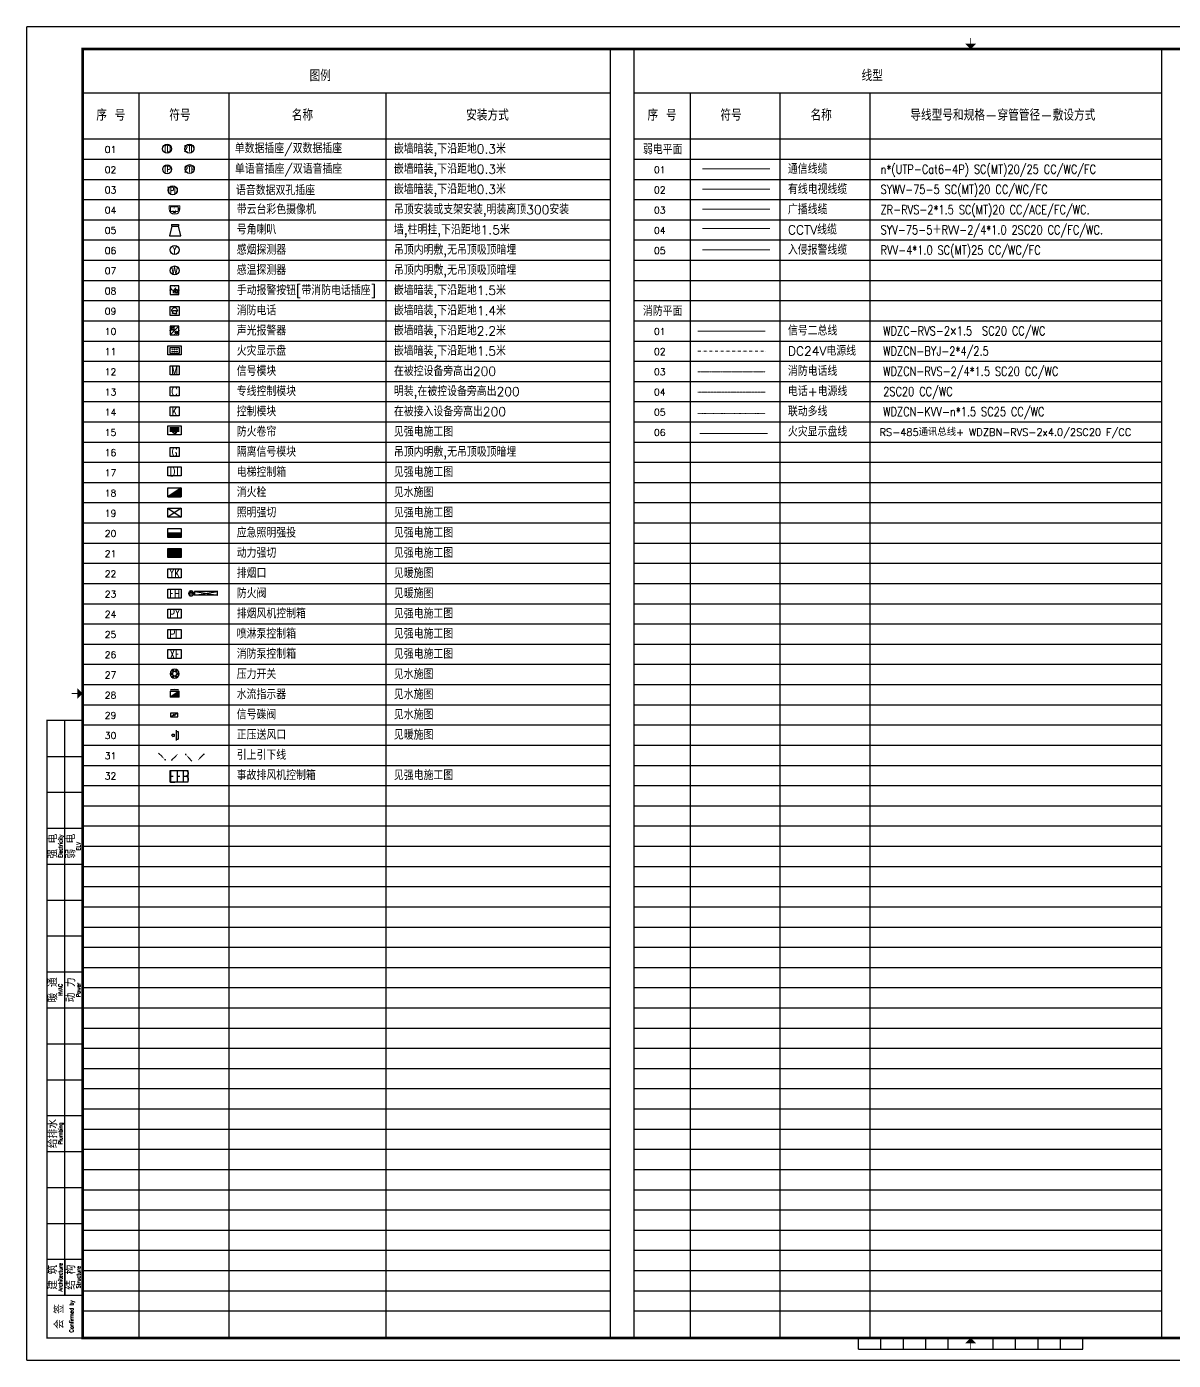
# Model space of a CAD drawing. Extents: x -1348811 to 123514, y -640545 to 749356.
# Drawn here: x -114505 to -63430, y -117649 to -58249 of the extents above; entities that cross this region are included whole.
import ezdxf
from ezdxf.enums import TextEntityAlignment as Align

# ---------------------------------------------------------------- set-up
doc = ezdxf.new("R2010")
doc.units = 0
doc.header["$LTSCALE"] = 10
doc.header["$MEASUREMENT"] = 0
for name, pattern in [('ACAD_ISO11W100', [33.5, 12, -3, 12, -3, 0.5, -3]), ('DASH', [0.35, 0.25, -0.1]), ('DASHDOT', [25.4, 12.7, -6.35, 0, -6.35]), ('DIVIDE2', [0.625, 0.25, -0.125, 0, -0.125, 0, -0.125]), ('常规', [20, 10, 0, 10])]:
    doc.linetypes.add(name, pattern=pattern)
doc.layers.get('0').update_dxf_attribs({"linetype": 'CONTINUOUS'})
for name, color, linetype in [('FA', 7, 'CONTINUOUS'), ('K-防火阀', 7, 'CONTINUOUS'), ('RD-equip', 3, 'CONTINUOUS'), ('RD-Text', 4, 'CONTINUOUS'), ('图框', 7, 'CONTINUOUS'), ('大空间线缆层', 1, 'CONTINUOUS')]:
    doc.layers.add(name, color=color, linetype=linetype)
doc.layers.add('RD-Line', color=2, linetype='常规', lineweight=0)
doc.styles.add('_TEL_DIM', font='SIMPLEX', dxfattribs={"width": 0.8, "height": 3.5, "bigfont": 'HZTXT'})
doc.styles.add('FS1', font='txt4.shx', dxfattribs={"width": 0.8, "bigfont": 'fstxt.shx'})
doc.styles.add('K-KHZ', font='tjromans.shx', dxfattribs={"width": 0.8, "bigfont": 'tjhztxt.shx'})
doc.styles.get("Standard").update_dxf_attribs({"font": 'GBENOR', "bigfont": 'GBCBIG'})
doc.styles.add('TKZ1', font='tjromant.shx', dxfattribs={"width": 0.7, "bigfont": 'tjhts.shx'})
doc.styles.add('TKZ2', font='tjromans.shx', dxfattribs={"bigfont": 'tjhts.shx'})
doc.styles.add('TKZ2_tjkts.shx', font='tjromant.shx', dxfattribs={"bigfont": 'tjkts.shx'})
doc.linetypes.add('BRA', pattern='A,2.8,-0.1,["B",_TEL_DIM,S=0.07,R=0,X=0,Y=-0.12],-0.25', length=3.15)
doc.linetypes.add('CCTV', pattern='A,2.8,-0.1,["V",_TEL_DIM,S=0.07,R=0,X=0,Y=-0.12],-0.25', length=3.15)
doc.linetypes.add('HD', pattern='A,3.5,-0.1,["HD",_TEL_DIM,S=0.07,R=0,X=0,Y=-0.1],-0.52', length=4.12)
doc.linetypes.add('SA', pattern='A,2.8,-0.1,["S",_TEL_DIM,S=0.07,R=0,X=0,Y=-0.12],-0.25', length=3.15)
doc.linetypes.add('TD', pattern='A,2.8,-0.1,["C",_TEL_DIM,S=0.07,R=0,X=0,Y=-0.12],-0.25', length=3.15)
doc.linetypes.add('TV', pattern='A,2.8,-0.1,["TV",_TEL_DIM,S=0.07,R=0,X=0,Y=-0.1],-0.52', length=3.42)

# ---------------------------------------------------------------- blocks, each defined once
blk = doc.blocks.new('F05')
at = {"layer": 'FA'}
for p, q in [((110, 55), (-110, 55)), ((-110, 55), (-110, -55)), ((110, 55), (-110, -55)), ((110, -55), (110, 55)), ((-110, -55), (110, -55))]:
    blk.add_line(p, q, dxfattribs=at)
blk.add_circle((0, 0), 25, dxfattribs=at)
blk = doc.blocks.new('FI2000K')
at = {"layer": 'K-防火阀'}
for p, q in [((0, -50), (0, 2050)), ((320, 2000), (0, 0)), ((0, 2000), (320, 0)), ((0, 2000), (320, 2000)), ((160, 2000), (160, 2150)), ((320, -50), (320, 2050)), ((0, 0), (320, 0))]:
    blk.add_line(p, q, dxfattribs=at)
at = {"layer": 'K-防火阀', "const_width": 25}
blk.add_lwpolyline([(148, 1001, 1), (172, 1001, 1)], format="xyb", close=True, dxfattribs=at)
at = {"layer": 'K-防火阀'}
blk.add_ellipse((160, 2340), major_axis=(255, 0), ratio=0.7420297, dxfattribs=at)
at = {"layer": 'K-防火阀', "style": 'K-KHZ', "width": 0.65, "flags": 4}
blk.add_attdef('F', text='', height=250, dxfattribs=at).set_placement((160, 2220), align=Align.CENTER)
blk = doc.blocks.new('$TelecSys$00000080')
for p, q in [((-0.7, -0.7), (0, 0)), ((0.1, 0.1), (0.1, 0.1)), ((-0.1, -0.1), (-0.1, -0.1))]:
    blk.add_line(p, q)
at = {"const_width": 0.142}
blk.add_lwpolyline([(0.07, 0, 1), (-0.07, 0, 1)], format="xyb", close=True, dxfattribs=at)
blk.add_solid([(-0.63, -0.77), (-0.77, -0.63), (-1.15, -1.15)])
at = {"width": 0.8, "flags": 9}
blk.add_attdef('A', (0, 0), '', height=0.00002, rotation=180, dxfattribs=at)
blk = doc.blocks.new('$TelecSys$00000081')
for p, q in [((0.1, 0.1), (0.1, 0.1)), ((-1.15, -1.15), (-0.55, -0.55)), ((-0.1, -0.1), (-0.1, -0.1))]:
    blk.add_line(p, q)
at = {"const_width": 0.142}
blk.add_lwpolyline([(0.07, 0, 1), (-0.07, 0, 1)], format="xyb", close=True, dxfattribs=at)
blk.add_solid([(-0.62, -0.48), (-0.48, -0.62), (-0.1, -0.1)])
at = {"width": 0.8, "flags": 9}
blk.add_attdef('A', (0, 0), '', height=0.00002, rotation=180, dxfattribs=at)
blk = doc.blocks.new('$TelecSys$00000079')
for p, q in [((0.7, 0.7), (0, 0)), ((0.1, 0.1), (0.1, 0.1)), ((-0.1, -0.1), (-0.1, -0.1))]:
    blk.add_line(p, q)
at = {"const_width": 0.142}
blk.add_lwpolyline([(-0.07, 0, 1), (0.07, 0, 1)], format="xyb", close=True, dxfattribs=at)
blk.add_solid([(0.63, 0.77), (0.77, 0.63), (1.15, 1.15)])
at = {"width": 0.8, "flags": 9}
blk.add_attdef('A', (0, 0), '', height=0.00002, dxfattribs=at)
blk = doc.blocks.new('$TelecSys$00000078')
for p, q in [((0.1, 0.1), (0.1, 0.1)), ((1.15, 1.15), (0.55, 0.55)), ((-0.1, -0.1), (-0.1, -0.1))]:
    blk.add_line(p, q)
at = {"const_width": 0.142}
blk.add_lwpolyline([(-0.07, 0, 1), (0.07, 0, 1)], format="xyb", close=True, dxfattribs=at)
blk.add_solid([(0.62, 0.48), (0.48, 0.62), (0.1, 0.1)])
at = {"width": 0.8, "flags": 9}
blk.add_attdef('A', (0, 0), '', height=0.00002, dxfattribs=at)
blk = doc.blocks.new('SC0700')
for p, q in [((50, 100), (-400, 100)), ((-350, 100), (-350, 0)), ((0, 0), (-350, 0)), ((-246, 233), (-175, 304)), ((-221, 233), (-246, 233)), ((-221, 185), (-221, 233)), ((-129, 185), (-221, 185)), ((-175, 304), (-104, 233)), ((-129, 233), (-129, 185)), ((-104, 233), (-129, 233)), ((0, 100), (0, 0))]:
    blk.add_line(p, q)
blk = doc.blocks.new('TJAD_TK_A1')
for p, q in [((517.38, 385.45), (517.38, 641.45)), ((509.38, 625.45), (525.38, 625.45)), ((509.38, 609.45), (525.38, 609.45)), ((509.38, 593.45), (525.38, 593.45)), ((509.38, 577.45), (525.38, 577.45)), ((509.38, 561.45), (525.38, 561.45)), ((509.38, 545.45), (525.38, 545.45)), ((509.38, 529.45), (525.38, 529.45)), ((509.38, 513.45), (525.38, 513.45)), ((509.38, 497.45), (525.38, 497.45)), ((509.38, 481.45), (525.38, 481.45)), ((509.38, 465.45), (525.38, 465.45)), ((509.38, 449.45), (525.38, 449.45)), ((509.38, 433.45), (525.38, 433.45)), ((509.38, 417.45), (525.38, 417.45)), ((509.38, 401.45), (525.38, 401.45)), ((517.38, 401.45), (517.38, 385.45)), ((509.38, 385.45), (525.38, 385.45))]:
    blk.add_line(p, q)
at = {"layer": '图框'}
for p, q in [((1341.38, 950.45), (500.38, 950.45)), ((500.38, 356.45), (500.38, 950.45)), ((870.88, 361.45), (870.88, 366.45)), ((880.88, 361.45), (880.88, 366.45)), ((890.88, 361.45), (890.88, 366.45)), ((900.88, 361.45), (900.88, 366.45)), ((910.88, 361.45), (910.88, 366.45)), ((930.88, 361.45), (930.88, 366.45)), ((940.88, 361.45), (940.88, 366.45)), ((950.88, 361.45), (950.88, 366.45)), ((960.88, 361.45), (960.88, 366.45)), ((970.88, 361.45), (970.88, 366.45)), ((500.38, 356.45), (1341.38, 356.45)), ((870.88, 361.45), (970.88, 361.45))]:
    blk.add_line(p, q, dxfattribs=at)
for points, const_width in [([(920.88, 942.95), (920.88, 945.45)], 0.3), ([(522.88, 653.45), (520.38, 653.45)], 0.3), ([(525.38, 366.45), (509.38, 366.45), (509.38, 641.45), (525.38, 641.45)], 0.6), ([(920.88, 363.95), (920.88, 361.45)], 0.3)]:
    blk.add_lwpolyline(points, dxfattribs=dict(at, const_width=const_width))
at = {"layer": '图框', "const_width": 1.2}
blk.add_lwpolyline([(1331.38, 940.45), (525.38, 940.45), (525.38, 366.45), (1331.38, 366.45)], close=True, dxfattribs=at)
at = {"layer": '图框'}
for points in [[(918.38, 942.95), (923.38, 942.95), (920.88, 940.45)], [(522.88, 650.95), (522.88, 655.95), (525.38, 653.45)], [(918.38, 363.95), (923.38, 363.95), (920.88, 366.45)]]:
    blk.add_solid(points, dxfattribs=at)
at = {"style": 'TKZ2_tjkts.shx'}
for s, p in [('强 电', (512.17, 585.45)), ('弱 电', (520.17, 585.45)), ('暖 通', (512.17, 521.45)), ('动 力', (520.17, 521.45)), ('给排水', (512.17, 457.45)), ('建 筑', (512.17, 393.45)), ('结 构', (520.17, 393.45)), ('会 签', (515, 375.95))]:
    blk.add_text(s, height=3.6, rotation=90, dxfattribs=at).set_placement(p, align=Align.MIDDLE_CENTER)
at = {"style": 'TKZ2_tjkts.shx', "width": 0.8}
for s, p in [('Electricity', (515.4, 585.45)), ('ELV', (523.4, 585.45)), ('HVAC', (515.4, 521.45)), ('Power', (523.4, 521.45)), ('Plumbing', (515.4, 457.45)), ('Architecture', (515.4, 393.45)), ('Structure', (523.4, 393.45)), ('Confirmed by', (520.33, 376.06))]:
    blk.add_text(s, height=1.8, rotation=90, dxfattribs=at).set_placement(p, align=Align.MIDDLE_CENTER)
blk = doc.blocks.new('C')
at = {"layer": 'RD-equip'}
blk.add_circle((0, 0), 200, dxfattribs=at)
at = {"layer": 'RD-equip', "color": 4, "style": 'FS1', "width": 0.8}
blk.add_attdef('C', text='', height=360, dxfattribs=at).set_placement((2, -155), align=Align.CENTER)
blk = doc.blocks.new('TELEPHONE')
at = {"layer": 'RD-equip'}
blk.add_circle((-32658, -70477), 200, dxfattribs=at)
at = {"layer": 'RD-Text', "style": 'FS1', "width": 0.8}
blk.add_attdef('T', text='', height=350, dxfattribs=at).set_placement((-32658, -70477), align=Align.MIDDLE)
blk = doc.blocks.new('2T')
at = {"layer": 'RD-equip'}
blk.add_circle((0, 0), 200, dxfattribs=at)
at = {"layer": 'RD-Text', "style": 'FS1', "width": 0.8}
blk.add_attdef('T', text='', height=350, dxfattribs=at).set_placement((0, 0), align=Align.MIDDLE)
blk = doc.blocks.new('2C')
at = {"layer": 'RD-equip'}
blk.add_circle((0, 0), 200, dxfattribs=at)
at = {"layer": 'RD-equip', "color": 4, "style": 'FS1', "width": 0.8}
blk.add_attdef('C', text='', height=360, dxfattribs=at).set_placement((2, -155), align=Align.CENTER)
blk = doc.blocks.new('TPD')
at = {"layer": 'RD-equip'}
blk.add_circle((0, 0), 200, dxfattribs=at)
at = {"layer": 'RD-Text', "style": 'FS1', "width": 0.8}
blk.add_attdef('CP', text='', height=350, dxfattribs=at).set_placement((0, 0), align=Align.MIDDLE)
blk = doc.blocks.new('SB')
at = {"linetype": 'Continuous'}
blk.add_hatch(color=256, dxfattribs=at).paths.add_polyline_path([(0, 110), (0, -110), (330, -110)])
for p, q in [((0, 110), (330, -110)), ((330, 110), (0, 110)), ((0, -110), (0, 110)), ((17, 166), (313, 166)), ((313, 166), (172, 193)), ((330, 110), (330, -110)), ((0, -110), (330, -110))]:
    blk.add_line(p, q, dxfattribs=at)
blk = doc.blocks.new('SC')
at = {"linetype": 'Continuous'}
for centre, radius in [((0, 0), 150), ((-112, 0), 25), ((-112, 0), 15), ((-112, 0), 5), ((-56, 97), 25), ((0, 0), 75), ((-56, 97), 15), ((-56, 97), 5), ((56, 97), 25), ((56, 97), 15), ((56, 97), 5), ((112, 0), 25), ((112, 0), 15), ((112, 0), 5), ((-56, -97), 25), ((-56, -97), 15), ((-56, -97), 5), ((56, -97), 25), ((56, -97), 15), ((56, -97), 5)]:
    blk.add_circle(centre, radius, dxfattribs=at)
blk = doc.blocks.new('FHJL')
at = {"layer": 'RD-equip', "color": 4}
for p, q in [((-212, 331), (210, 331)), ((-212, 274), (210, 274)), ((-212, 221), (210, 221)), ((-212, 168), (210, 168)), ((-97, 120), (-31, 120)), ((0, 43), (-97, 120)), ((-31, 120), (-31, 293)), ((0, 43), (97, 120)), ((31, 120), (31, 293)), ((97, 120), (31, 120))]:
    blk.add_line(p, q, dxfattribs=at)
at = {"layer": 'RD-equip'}
blk.add_lwpolyline([(300, 400), (300, 0), (-300, 0), (-300, 400)], close=True, dxfattribs=at)
blk = doc.blocks.new('dafsdgdgdfgh')
at = {"layer": 'RD-equip'}
blk.add_lwpolyline([(300, 400), (300, 0), (-300, 0), (-300, 400)], close=True, dxfattribs=at)
at = {"layer": 'RD-Text'}
for points in [[(200, 333), (200, 67), (-200, 67), (-200, 333)], [(-113, 257), (-87, 257), (-87, 237), (-113, 237)], [(-113, 163), (-87, 163), (-87, 143), (-113, 143)], [(-13, 257), (13, 257), (13, 237), (-13, 237)], [(-13, 163), (13, 163), (13, 143), (-13, 143)], [(87, 257), (113, 257), (113, 237), (87, 237)], [(87, 163), (113, 163), (113, 143), (87, 143)]]:
    blk.add_lwpolyline(points, close=True, dxfattribs=at)
blk = doc.blocks.new('KZMK')
at = {"layer": 'RD-equip'}
blk.add_lwpolyline([(-200, 400), (200, 400), (200, 0), (-200, 0)], close=True, dxfattribs=at)
at = {"layer": 'RD-equip', "color": 4, "style": 'FS1', "width": 0.8}
blk.add_attdef('C', text='', height=400, dxfattribs=at).set_placement((0, 200), align=Align.MIDDLE)
blk = doc.blocks.new('$equip$00001636')
for p, q in [((0.5, 0), (-0.5, 0)), ((0.5, 0), (-0.5, -1)), ((-0.5, 0), (-0.5, -1)), ((0.5, -1), (0.5, 0)), ((-0.5, -1), (0.5, -1)), ((-0.42, -0.13, 0), (-0.42, -0.43, 0)), ((-0.27, -0.13, 0), (-0.42, -0.13, 0)), ((-0.42, -0.43, 0), (-0.27, -0.43, 0)), ((-0.27, -0.18, 0), (-0.07, -0.08, 0)), ((-0.27, -0.43, 0), (-0.27, -0.13, 0)), ((-0.07, -0.48, 0), (-0.27, -0.38, 0)), ((-0.07, -0.08, 0), (-0.07, -0.48, 0)), ((0.11, -0.6), (0.34, -0.84)), ((0.11, -0.84), (0.34, -0.6))]:
    blk.add_line(p, q)
blk.add_circle((0.22, -0.72), 0.169)
for p in [(0, 0), (-0.5, -0.5), (0, -1), (0.5, -0.5)]:
    blk.add_point(p)
at = {"flags": 9}
blk.add_attdef('A', (0, 0), '', height=0.00002, dxfattribs=at)
blk.add_attdef('B', text='', height=0.4, dxfattribs=at).set_placement((0.88, -0.7), align=Align.MIDDLE_CENTER)
blk = doc.blocks.new('adfarq2daasdfwqdf')
at = {"color": 4}
for p, q in [((-73, 0), (-139, 0)), ((-94, -112), (-67, 29)), ((-67, 29), (62, 29)), ((94, -112), (62, 29)), ((139, 0), (71, 0)), ((0, -112), (-94, -112)), ((0, -112), (94, -112))]:
    blk.add_line(p, q, dxfattribs=at)
blk.add_ellipse((0, 0), major_axis=(98.3, 98.3), ratio=1, start_param=5.497787, end_param=8.63938, dxfattribs=at)
at = {"layer": 'RD-equip'}
blk.add_lwpolyline([(-201, 200), (199, 200), (199, -200), (-201, -200)], close=True, dxfattribs=at)
blk = doc.blocks.new('$equip$00001630')
for p, q in [((-0.5, 0), (-0.5, -1)), ((0.5, 0), (-0.5, 0)), ((0.5, -1), (0.5, 0)), ((-0.5, -1), (0.5, -1)), ((-0.17, -0.5), (-0.17, -0.85))]:
    blk.add_line(p, q)
for radius in [0.226, 0.113]:
    blk.add_circle((0.23, -0.64), radius)
blk.add_arc((-0.17, -0.2), 0.3, 180, 0)
for p in [(0, 0), (-0.5, -0.5), (0, -1), (0.5, -0.5)]:
    blk.add_point(p)
at = {"flags": 9}
blk.add_attdef('A', (0, 0), '', height=0.00002, dxfattribs=at)
blk.add_attdef('B', text='', height=0.4, dxfattribs=at).set_placement((0.88, -0.7), align=Align.MIDDLE_CENTER)
blk = doc.blocks.new('yy')
at = {"layer": 'RD-equip'}
blk.add_circle((0, 0), 200, dxfattribs=at)
at = {"layer": 'RD-equip', "color": 4, "style": 'FS1', "width": 0.8}
blk.add_attdef('Y', text='', height=360, dxfattribs=at).set_placement((0, 0), align=Align.MIDDLE)
blk = doc.blocks.new('PCY07')
at = {"color": 0, "lineweight": -2}
for p, q in [((-321, 0), (-321, 182)), ((-321, 182), (321, 182)), ((-249, -161), (-249, 129)), ((-249, 129), (205, 129)), ((205, 129), (205, -161)), ((321, 0), (321, 182)), ((205, -161), (-249, -161))]:
    blk.add_line(p, q, dxfattribs=at)
at = {"color": 0, "lineweight": -2, "const_width": 25}
for points in [[(-34, 48, 1), (-9, 48, 1)], [(-111, -81, 1), (-86, -81, 1)], [(67, -81, -1), (42, -81, -1)]]:
    blk.add_lwpolyline(points, format="xyb", close=True, dxfattribs=at)
at = {"color": 0, "lineweight": -2, "const_width": 80}
blk.add_lwpolyline([(245, 69), (245, -100)], dxfattribs=at)
at = {"color": 0, "lineweight": -2}
blk.add_lwpolyline([(-12, -162, 100, 250, 0), (-12, -272, 250, 250, 0)], format="xyseb", dxfattribs=at)
blk.add_arc((0, 0), 321, 180, 0, dxfattribs=at)

msp = doc.modelspace()

# ---------------------------------------------------------------- hatches: boundary and pattern name
at = {"layer": 'RD-equip'}
h = msp.add_hatch(dxfattribs=at)
h.set_pattern_fill('ANSI31', color=4, scale=10, style=0)
h.set_pattern_definition([(45, (-135094.75, -156707.478), (-11.22532, 11.22532), [])])
h.paths.add_polyline_path([(-108216, -79196.1), (-107616.5, -79196.1), (-107616.5, -78796.1)])

# ---------------------------------------------------------------- linework, layer by layer
for p, q in [((-112005.2, -61199.4), (-88505.2, -61199.4)), ((-109505.2, -61199.4), (-109505.2, -116649.4)), ((-105505.2, -61199.4), (-105505.2, -116649.4)), ((-98505.2, -61199.4), (-98505.2, -116649.4)), ((-87455.2, -61199.4), (-63955.2, -61199.4)), ((-84955.2, -61199.4), (-84955.2, -116649.4)), ((-80955.2, -61199.4), (-80955.2, -116649.4)), ((-76955.2, -61199.4), (-76955.2, -116649.4)), ((-112005.2, -63249.4), (-88505.2, -63249.4)), ((-109505.2, -63249.4), (-109505.2, -64149.4)), ((-87455.2, -63249.4), (-63955.2, -63249.4)), ((-112005.2, -64149.4), (-88505.2, -64149.4)), ((-87455.2, -64149.4), (-63955.2, -64149.4)), ((-112005.2, -65049.4), (-88505.2, -65049.4)), ((-87455.2, -65049.4), (-63955.2, -65049.4)), ((-112005.2, -65949.4), (-88505.2, -65949.4)), ((-87455.2, -65949.4), (-63955.2, -65949.4)), ((-112005.2, -66849.4), (-88505.2, -66849.4)), ((-87455.2, -66849.4), (-63955.2, -66849.4)), ((-112005.2, -67749.4), (-88505.2, -67749.4)), ((-87455.2, -67749.4), (-63955.2, -67749.4)), ((-112005.2, -68649.4), (-88505.2, -68649.4)), ((-87455.2, -68649.4), (-63955.2, -68649.4)), ((-112005.2, -69549.4), (-88505.2, -69549.4)), ((-87455.2, -69549.4), (-63955.2, -69549.4)), ((-112005.2, -70449.4), (-88505.2, -70449.4)), ((-87455.2, -70449.4), (-63955.2, -70449.4)), ((-112005.2, -71349.4), (-88505.2, -71349.4)), ((-87455.2, -71349.4), (-63955.2, -71349.4)), ((-112005.2, -72249.4), (-88505.2, -72249.4)), ((-87455.2, -72249.4), (-63955.2, -72249.4)), ((-112005.2, -73149.4), (-88505.2, -73149.4)), ((-87455.2, -73149.4), (-63955.2, -73149.4)), ((-112005.2, -74049.4), (-88505.2, -74049.4)), ((-87455.2, -74049.4), (-63955.2, -74049.4)), ((-112005.2, -74949.4), (-88505.2, -74949.4)), ((-87455.2, -74949.4), (-63955.2, -74949.4)), ((-112005.2, -75849.4), (-88505.2, -75849.4)), ((-87455.2, -75849.4), (-63955.2, -75849.4)), ((-112005.2, -76749.4), (-88505.2, -76749.4)), ((-87455.2, -76749.4), (-63955.2, -76749.4)), ((-112005.2, -77649.4), (-88505.2, -77649.4)), ((-87455.2, -77649.4), (-63955.2, -77649.4)), ((-112005.2, -78549.4), (-88505.2, -78549.4)), ((-87455.2, -78549.4), (-63955.2, -78549.4)), ((-112005.2, -79449.4), (-88505.2, -79449.4)), ((-87455.2, -79449.4), (-63955.2, -79449.4)), ((-112005.2, -80349.4), (-88505.2, -80349.4)), ((-87455.2, -80349.4), (-63955.2, -80349.4)), ((-112005.2, -81249.4), (-88505.2, -81249.4)), ((-108216, -80796.1), (-107616.5, -80796.1)), ((-87455.2, -81249.4), (-63955.2, -81249.4)), ((-112005.2, -82149.4), (-88505.2, -82149.4)), ((-87455.2, -82149.4), (-63955.2, -82149.4)), ((-112005.2, -83049.4), (-88505.2, -83049.4)), ((-87455.2, -83049.4), (-63955.2, -83049.4)), ((-112005.2, -83949.4), (-88505.2, -83949.4)), ((-87455.2, -83949.4), (-63955.2, -83949.4)), ((-112005.2, -84849.4), (-88505.2, -84849.4)), ((-87455.2, -84849.4), (-63955.2, -84849.4)), ((-112005.2, -85749.4), (-88505.2, -85749.4)), ((-87455.2, -85749.4), (-63955.2, -85749.4)), ((-112005.2, -86649.4), (-88505.2, -86649.4)), ((-87455.2, -86649.4), (-63955.2, -86649.4)), ((-112005.2, -87549.4), (-88505.2, -87549.4)), ((-87455.2, -87549.4), (-63955.2, -87549.4)), ((-112005.2, -88449.4), (-88505.2, -88449.4)), ((-87455.2, -88449.4), (-63955.2, -88449.4)), ((-112005.2, -89349.4), (-88505.2, -89349.4)), ((-87455.2, -89349.4), (-63955.2, -89349.4)), ((-112005.2, -90249.4), (-88505.2, -90249.4)), ((-87455.2, -90249.4), (-63955.2, -90249.4)), ((-112005.2, -91149.4), (-88505.2, -91149.4)), ((-87455.2, -91149.4), (-63955.2, -91149.4)), ((-112005.2, -92049.4), (-88505.2, -92049.4)), ((-87455.2, -92049.4), (-63955.2, -92049.4)), ((-112005.2, -92949.4), (-88505.2, -92949.4)), ((-87455.2, -92949.4), (-63955.2, -92949.4)), ((-112005.2, -93849.4), (-88505.2, -93849.4)), ((-87455.2, -93849.4), (-63955.2, -93849.4)), ((-112005.2, -94749.4), (-88505.2, -94749.4)), ((-87455.2, -94749.4), (-63955.2, -94749.4)), ((-112005.2, -95649.4), (-88505.2, -95649.4)), ((-87455.2, -95649.4), (-63955.2, -95649.4)), ((-112005.2, -96549.4), (-88505.2, -96549.4)), ((-87455.2, -96549.4), (-63955.2, -96549.4)), ((-112005.2, -97449.4), (-88505.2, -97449.4)), ((-87455.2, -97449.4), (-63955.2, -97449.4)), ((-112005.2, -98349.4), (-88505.2, -98349.4)), ((-87455.2, -98349.4), (-63955.2, -98349.4)), ((-112005.2, -99249.4), (-88505.2, -99249.4)), ((-87455.2, -99249.4), (-63955.2, -99249.4)), ((-112005.2, -100149.4), (-88505.2, -100149.4)), ((-87455.2, -100149.4), (-63955.2, -100149.4)), ((-112005.2, -101049.4), (-88505.2, -101049.4)), ((-87455.2, -101049.4), (-63955.2, -101049.4)), ((-112005.2, -101949.4), (-88505.2, -101949.4)), ((-87455.2, -101949.4), (-63955.2, -101949.4)), ((-112005.2, -102849.4), (-88505.2, -102849.4)), ((-87455.2, -102849.4), (-63955.2, -102849.4)), ((-112005.2, -103749.4), (-88505.2, -103749.4)), ((-87455.2, -103749.4), (-63955.2, -103749.4)), ((-112005.2, -104649.4), (-88505.2, -104649.4)), ((-87455.2, -104649.4), (-63955.2, -104649.4)), ((-112005.2, -105549.4), (-88505.2, -105549.4)), ((-87455.2, -105549.4), (-63955.2, -105549.4)), ((-112005.2, -106449.4), (-88505.2, -106449.4)), ((-87455.2, -106449.4), (-63955.2, -106449.4)), ((-112005.2, -107349.4), (-88505.2, -107349.4)), ((-87455.2, -107349.4), (-63955.2, -107349.4)), ((-112005.2, -108249.4), (-88505.2, -108249.4)), ((-87455.2, -108249.4), (-63955.2, -108249.4)), ((-112005.2, -109149.4), (-88505.2, -109149.4)), ((-87455.2, -109149.4), (-63955.2, -109149.4)), ((-112005.2, -110049.4), (-88505.2, -110049.4)), ((-87455.2, -110049.4), (-63955.2, -110049.4)), ((-112005.2, -110949.4), (-88505.2, -110949.4)), ((-87455.2, -110949.4), (-63955.2, -110949.4)), ((-112005.2, -111849.4), (-88505.2, -111849.4)), ((-87455.2, -111849.4), (-63955.2, -111849.4)), ((-112005.2, -112749.4), (-88505.2, -112749.4)), ((-87455.2, -112749.4), (-63955.2, -112749.4)), ((-112005.2, -113649.4), (-88505.2, -113649.4)), ((-87455.2, -113649.4), (-63955.2, -113649.4)), ((-112005.2, -114549.4), (-88505.2, -114549.4)), ((-87455.2, -114549.4), (-63955.2, -114549.4)), ((-112005.2, -115449.4), (-88505.2, -115449.4)), ((-87455.2, -115449.4), (-63955.2, -115449.4))]:
    msp.add_line(p, q)
msp.add_lwpolyline([(-112005.2, -59249.4), (-39405.2, -59249.4), (-39405.2, -116649.4), (-112005.2, -116649.4)], close=True)
at = {"const_width": 60}
for points in [[(-88505.2, -59249.4), (-88505.2, -116649.4)], [(-87455.2, -116649.4), (-87455.2, -59249.4)], [(-63955.2, -59249.4), (-63955.2, -116649.4)], [(-88505.2, -63249.4), (-112005.2, -63249.4)], [(-63955.2, -63249.4), (-87455.2, -63249.4)]]:
    msp.add_lwpolyline(points, dxfattribs=at)
for points in [[(-108216, -79196.1), (-107616.5, -79196.1), (-107616.5, -78796.1), (-108216, -79196.1)], [(-108216, -80796.1), (-107616.5, -80796.1), (-107616.5, -80996.1), (-108216, -80996.1), (-108216, -80796.1)]]:
    msp.add_lwpolyline(points)
at = {"layer": 'RD-equip'}
for p, q in [((-108049.8, -67062.7), (-107736.1, -67062.7)), ((-108049.8, -67062.7), (-108049.8, -67132.6)), ((-107736.1, -67062.7), (-107736.1, -67132.6)), ((-108046.7, -67132.6), (-108146.3, -67562.9)), ((-108146.3, -67562.9), (-107644.5, -67562.9)), ((-108049.8, -67132.6), (-107736.1, -67132.6)), ((-107644.5, -67562.9), (-107737.6, -67132.6)), ((-107616.5, -78796.1), (-108216, -79196.1)), ((-108216, -79696.1), (-107616.5, -80096.1)), ((-107616.5, -79696.1), (-108216, -80096.1))]:
    msp.add_line(p, q, dxfattribs=at)
at = {"layer": 'RD-equip', "color": 4}
for p, q in [((-108216, -80978.1), (-108034, -80796.1)), ((-108216, -80955.7), (-108056.5, -80796.1)), ((-108216, -80933.2), (-108078.9, -80796.1)), ((-108216, -80910.8), (-108101.4, -80796.1)), ((-108216, -80888.3), (-108123.8, -80796.1)), ((-108216, -80865.9), (-108146.3, -80796.1)), ((-108216, -80843.4), (-108168.7, -80796.1)), ((-108216, -80821), (-108191.2, -80796.1)), ((-108216, -80798.5), (-108213.6, -80796.1)), ((-108211.6, -80996.1), (-108011.6, -80796.1)), ((-108189.1, -80996.1), (-107989.1, -80796.1)), ((-108166.7, -80996.1), (-107966.7, -80796.1)), ((-108144.2, -80996.1), (-107944.2, -80796.1)), ((-108121.8, -80996.1), (-107921.8, -80796.1)), ((-108099.3, -80996.1), (-107899.3, -80796.1)), ((-108076.9, -80996.1), (-107876.9, -80796.1)), ((-108054.4, -80996.1), (-107854.4, -80796.1)), ((-108032, -80996.1), (-107832, -80796.1)), ((-108009.5, -80996.1), (-107809.5, -80796.1)), ((-107987.1, -80996.1), (-107787.1, -80796.1)), ((-107964.6, -80996.1), (-107764.6, -80796.1)), ((-107942.2, -80996.1), (-107742.2, -80796.1)), ((-107919.7, -80996.1), (-107719.7, -80796.1)), ((-107897.3, -80996.1), (-107697.3, -80796.1)), ((-107874.8, -80996.1), (-107674.8, -80796.1)), ((-107852.4, -80996.1), (-107652.4, -80796.1)), ((-107829.9, -80996.1), (-107629.9, -80796.1)), ((-107807.5, -80996.1), (-107616.5, -80805.1)), ((-107785, -80996.1), (-107616.5, -80827.6)), ((-107762.6, -80996.1), (-107616.5, -80850)), ((-107740.1, -80996.1), (-107616.5, -80872.5)), ((-107717.7, -80996.1), (-107616.5, -80894.9)), ((-107695.2, -80996.1), (-107616.5, -80917.4)), ((-107672.8, -80996.1), (-107616.5, -80939.8)), ((-107650.3, -80996.1), (-107616.5, -80962.3)), ((-107627.9, -80996.1), (-107616.5, -80984.7)), ((-108216, -81876.1), (-107836, -81496.1)), ((-108216, -81853.7), (-107858.5, -81496.1)), ((-108216, -81831.2), (-107880.9, -81496.1)), ((-108216, -81808.8), (-107903.4, -81496.1)), ((-108216, -81786.3), (-107925.8, -81496.1)), ((-108216, -81763.9), (-107948.3, -81496.1)), ((-108216, -81741.4), (-107970.7, -81496.1)), ((-108216, -81719), (-107993.2, -81496.1)), ((-108216, -81696.5), (-108015.6, -81496.1)), ((-108216, -81674.1), (-108038.1, -81496.1)), ((-108216, -81651.6), (-108060.5, -81496.1)), ((-108216, -81629.2), (-108083, -81496.1)), ((-108216, -81606.7), (-108105.4, -81496.1)), ((-108216, -81584.3), (-108127.9, -81496.1)), ((-108216, -81561.8), (-108150.3, -81496.1)), ((-108216, -81539.4), (-108172.8, -81496.1)), ((-108216, -81516.9), (-108195.2, -81496.1)), ((-108213.6, -81896.1), (-107813.6, -81496.1)), ((-108191.1, -81896.1), (-107791.1, -81496.1)), ((-108168.7, -81896.1), (-107768.7, -81496.1)), ((-108146.2, -81896.1), (-107746.2, -81496.1)), ((-108123.8, -81896.1), (-107723.8, -81496.1)), ((-108101.3, -81896.1), (-107701.3, -81496.1)), ((-108078.9, -81896.1), (-107678.9, -81496.1)), ((-108056.4, -81896.1), (-107656.4, -81496.1)), ((-108034, -81896.1), (-107634, -81496.1)), ((-108011.5, -81896.1), (-107616.5, -81501.1)), ((-107989.1, -81896.1), (-107616.5, -81523.6)), ((-107966.6, -81896.1), (-107616.5, -81546)), ((-107944.2, -81896.1), (-107616.5, -81568.5)), ((-107921.7, -81896.1), (-107616.5, -81590.9)), ((-107899.3, -81896.1), (-107616.5, -81613.4)), ((-107876.8, -81896.1), (-107616.5, -81635.8)), ((-107854.4, -81896.1), (-107616.5, -81658.3)), ((-107831.9, -81896.1), (-107616.5, -81680.7)), ((-107809.5, -81896.1), (-107616.5, -81703.2)), ((-107787, -81896.1), (-107616.5, -81725.6)), ((-107764.6, -81896.1), (-107616.5, -81748.1)), ((-107742.1, -81896.1), (-107616.5, -81770.5)), ((-107719.7, -81896.1), (-107616.5, -81793)), ((-107697.2, -81896.1), (-107616.5, -81815.4)), ((-107674.7, -81896.1), (-107616.5, -81837.9)), ((-107652.3, -81896.1), (-107616.5, -81860.3)), ((-107629.8, -81896.1), (-107616.5, -81882.8))]:
    msp.add_line(p, q, dxfattribs=at)
at = {"layer": 'RD-equip'}
for points in [[(-108116.2, -73359.8), (-107716.2, -73359.8), (-107716.2, -73759.8), (-108116.2, -73759.8)], [(-108116.2, -75184.1), (-107716.2, -75184.1), (-107716.2, -75584.1), (-108116.2, -75584.1)], [(-108116.2, -76989), (-107716.2, -76989), (-107716.2, -77389), (-108116.2, -77389)], [(-108216, -77860.2), (-107616.5, -77860.2), (-107616.5, -78260.2), (-108216, -78260.2)], [(-108216, -78796.1), (-107616.5, -78796.1), (-107616.5, -79196.1), (-108216, -79196.1)], [(-108216, -79696.1), (-107616.5, -79696.1), (-107616.5, -80096.1), (-108216, -80096.1)], [(-108216, -80596.1), (-107616.5, -80596.1), (-107616.5, -80996.1), (-108216, -80996.1)], [(-108216, -81496.1), (-107616.5, -81496.1), (-107616.5, -81896.1), (-108216, -81896.1)], [(-108216, -82396.1), (-107616.5, -82396.1), (-107616.5, -82796.1), (-108216, -82796.1)], [(-108216, -83296.1), (-107616.5, -83296.1), (-107616.5, -83696.1), (-108216, -83696.1)], [(-108216, -84196.1), (-107616.5, -84196.1), (-107616.5, -84596.1), (-108216, -84596.1)], [(-108216, -85096.1), (-107616.5, -85096.1), (-107616.5, -85496.1), (-108216, -85496.1)], [(-108216, -85996.1), (-107616.5, -85996.1), (-107616.5, -86396.1), (-108216, -86396.1)], [(-108108.9, -91376.5), (-107329.4, -91376.5), (-107329.4, -91896.5), (-108108.9, -91896.5)]]:
    msp.add_lwpolyline(points, close=True, dxfattribs=at)
at = {"layer": 'RD-Line', "linetype": 'TD', "ltscale": 0.8}
msp.add_line((-84408.2, -64584.4), (-81408.2, -64584.4), dxfattribs=at)
at = {"layer": 'RD-Line', "linetype": 'TV', "ltscale": 0.8}
msp.add_line((-84408.2, -65485.5), (-81408.2, -65485.5), dxfattribs=at)
at = {"layer": 'RD-Line', "linetype": 'BRA', "ltscale": 0.8}
msp.add_line((-84408.2, -66383.7), (-81408.2, -66383.7), dxfattribs=at)
at = {"layer": 'RD-Line', "linetype": 'SA', "ltscale": 0.8}
msp.add_line((-84408.2, -67244.7), (-81408.2, -67244.7), dxfattribs=at)
at = {"layer": 'RD-Line', "linetype": 'CCTV', "ltscale": 0.8}
msp.add_line((-84408.2, -68190), (-81408.2, -68190), dxfattribs=at)
at = {"layer": 'RD-Line', "color": 1}
msp.add_line((-84603.5, -71804.8), (-81603.5, -71804.8), dxfattribs=at)
at = {"layer": 'RD-Line', "color": 1, "linetype": 'DASHDOT'}
msp.add_line((-84603.5, -72707.7), (-81603.5, -72707.7), dxfattribs=at)
at = {"layer": 'RD-Line', "color": 1, "linetype": 'DASH'}
msp.add_line((-84603.5, -73625.1), (-81603.5, -73625.1), dxfattribs=at)
at = {"layer": 'RD-Line', "color": 1, "linetype": 'ACAD_ISO11W100', "ltscale": 0.05}
msp.add_line((-84603.5, -74525.1), (-81603.5, -74525.1), dxfattribs=at)
at = {"layer": 'RD-Line', "color": 1, "linetype": 'DIVIDE2'}
msp.add_line((-84603.5, -75478.6), (-81603.5, -75478.6), dxfattribs=at)
at = {"layer": 'RD-Line', "linetype": 'HD', "ltscale": 0.4}
msp.add_line((-84519, -76363.9), (-81506, -76363.9), dxfattribs=at)

# ---------------------------------------------------------------- block references
msp.add_blockref('dafsdgdgdfgh', (-107916.2, -72871.4))
at = {"layer": 'RD-equip'}
ref = msp.add_blockref('C', (-108250.8, -63687.8), dxfattribs=at)
ref.add_attrib('C', 'TD', dxfattribs={"color": 4, "height": 270, "style": 'FS1', "width": 0.7}).set_placement((-108248.4, -63817.1), align=Align.CENTER)
ref = msp.add_blockref('2C', (-107257.7, -63687.8), dxfattribs=at)
ref.add_attrib('C', '2TD', dxfattribs={"color": 4, "height": 270, "style": 'FS1', "width": 0.6}).set_placement((-107255.2, -63805.3), align=Align.CENTER)
ref = msp.add_blockref('TELEPHONE', (-75589.1, 5879.3), dxfattribs=at)
ref.add_attrib('T', 'TP', dxfattribs={"layer": 'RD-Text', "height": 270, "style": 'FS1', "width": 0.7}).set_placement((-108246.8, -64597.5), align=Align.MIDDLE)
ref = msp.add_blockref('2T', (-107247.5, -64595), dxfattribs=at)
ref.add_attrib('T', '2TP', dxfattribs={"layer": 'RD-Text', "height": 270, "style": 'FS1', "width": 0.6}).set_placement((-107247.5, -64595), align=Align.MIDDLE)
ref = msp.add_blockref('TPD', (-108000.1, -65534.7), dxfattribs=at)
ref.add_attrib('CP', 'TPD', dxfattribs={"layer": 'RD-Text', "height": 270, "style": 'FS1', "width": 0.6}).set_placement((-108000.1, -65534.7), align=Align.MIDDLE)
at = {"layer": 'RD-equip', "color": 3, "lineweight": 0, "xscale": 0.7475813099881634, "yscale": 0.7475813099881634, "zscale": 0.74758131}
msp.add_blockref('PCY07', (-107916.2, -66365.1), dxfattribs=at)
at = {"layer": 'RD-equip'}
for p, values in [((-107916.2, -68192.5), {'Y': 'Y'}), ((-107916.2, -69108.2), {'Y': 'W'})]:
    msp.add_blockref('yy', p, dxfattribs=at).add_auto_attribs(values)
for name, p, xscale, yscale, zscale in [('$equip$00001630', (-107916.2, -69793.5), 384, 384, 384), ('$equip$00001636', (-107916.2, -71594.2), 384, 384, 384), ('FHJL', (-107916.2, -76431.2), 1.000005000038072, 1.000005000038072, 1.000005), ('SB', (-107718.2, -87984.5), -1.199999999953434, 1.199999999953434, 1.2), ('$TelecSys$00000079', (-108040.6, -90910.9), 250, 250, 250), ('$TelecSys$00000080', (-106610.4, -90656.1), 250, 250, 250)]:
    msp.add_blockref(name, p, dxfattribs=dict(at, xscale=xscale, yscale=yscale, zscale=zscale))
at = {"layer": 'RD-equip', "color": 4}
msp.add_blockref('KZMK', (-107916.2, -74692.8), dxfattribs=at).add_auto_attribs({'C': 'C'})
at = {"layer": 'RD-equip', "xscale": 0.5, "yscale": 0.5, "zscale": 0.5, "rotation": 90}
msp.add_blockref('FI2000K', (-106011.5, -83571.9), dxfattribs=at).add_auto_attribs({'F': 'FDH'})
at = {"layer": 'RD-equip'}
for name, p, xscale, yscale, zscale, rotation in [('SC', (-107916.2, -87067.4), -1.333319999976084, 1.333319999976084, 1.33332, 180), ('F05', (-107939.1, -88909.4), 1.500000000036789, 1.5, 1.5, 359.8668641097817), ('$TelecSys$00000078', (-108338.8, -90900), 250, 250, 250, 90), ('$TelecSys$00000081', (-107420.9, -90663.6), -250.0000000001136, 250, 250, 357.5080097237045)]:
    msp.add_blockref(name, p, dxfattribs=dict(at, xscale=xscale, yscale=yscale, zscale=zscale, rotation=rotation))
at = {"layer": 'RD-equip', "rotation": 90}
msp.add_blockref('SC0700', (-107750.4, -89636.3), dxfattribs=at)
at = {"layer": '图框', "xscale": 100, "yscale": 100, "zscale": 100}
msp.add_blockref('TJAD_TK_A1', (-164543.1, -153294.3), dxfattribs=at)
at = {"layer": '大空间线缆层', "linetype": '常规', "rotation": 0.03429375488006094}
msp.add_blockref('adfarq2daasdfwqdf', (-107915.1, -70913.4), dxfattribs=at)

# ---------------------------------------------------------------- texts
at = {"style": 'TKZ2'}
for s, p in [('图例', (-101429.9, -60401.8)), ('线型', (-76842.4, -60401.8)), ('序 号', (-110755.2, -62160.7)), ('符号', (-107678.3, -62158.7)), ('名称', (-102222.7, -62158.7)), ('安装方式', (-93979.1, -62158.7)), ('序 号', (-86205.2, -62160.7)), ('符号', (-83128.3, -62158.7)), ('名称', (-79117.3, -62158.7)), ('导线型号和规格-穿管管径-敷设方式', (-71024.9, -62158.7))]:
    msp.add_text(s, height=500, dxfattribs=at).set_placement(p, align=Align.MIDDLE)
at = {"style": 'TKZ1'}
for s, p in [('单数据插座/双数据插座', (-102845.5, -63879.9)), ('单语音插座/双语音插座', (-102837.4, -64794.7)), ('语音数据双孔插座', (-103420.7, -65748.6))]:
    msp.add_text(s, height=400, dxfattribs=at).set_placement(p, align=Align.CENTER)
for s, height, p in [('嵌墙暗装,下沿距地0.3米', 400, (-98147.4, -63699.4)), ('弱电平面', 400, (-87056.6, -63725.6)), ('01', 300, (-111027.6, -63724.3)), ('02', 300, (-111027.6, -64624.3)), ('嵌墙暗装,下沿距地0.3米', 400, (-98147.4, -64599.4)), ('01', 300, (-86561.1, -64624.3)), ('通信线缆', 400, (-80597.4, -64599.4)), ('嵌墙暗装,下沿距地0.3米', 400, (-98147.4, -65499.4)), ('有线电视线缆', 400, (-80597.4, -65499.4)), ('03', 300, (-111027.6, -65524.3)), ('02', 300, (-86561.1, -65524.3)), ('04', 300, (-111027.6, -66424.3)), ('带云台彩色摄像机', 400, (-105147.4, -66399.4)), ('吊顶安装或支架安装,明装离顶300安装', 400, (-98147.4, -66399.4)), ('03', 300, (-86561.1, -66424.3)), ('广播线缆', 400, (-80597.4, -66399.4)), ('号角喇叭', 400, (-105147.4, -67299.4)), ('墙,柱明挂,下沿距地1.5米', 400, (-98147.4, -67299.4)), ('CCTV线缆', 400, (-80597.4, -67299.4)), ('05', 300, (-111027.6, -67324.3)), ('04', 300, (-86561.1, -67324.3)), ('06', 300, (-111027.6, -68224.3)), ('感烟探测器', 400, (-105147.4, -68199.4)), ('吊顶内明敷,无吊顶吸顶暗埋', 400, (-98147.4, -68199.4)), ('05', 300, (-86561.1, -68224.3)), ('入侵报警线缆', 400, (-80597.4, -68199.4)), ('感温探测器', 400, (-105147.4, -69099.4)), ('吊顶内明敷,无吊顶吸顶暗埋', 400, (-98147.4, -69099.4)), ('07', 300, (-111027.6, -69124.3)), ('08', 300, (-111027.6, -70024.3)), ('手动报警按钮[带消防电话插座]', 400, (-105147.4, -69999.4)), ('嵌墙暗装,下沿距地1.5米', 400, (-98147.4, -69999.4)), ('消防电话', 400, (-105147.4, -70899.4)), ('嵌墙暗装,下沿距地1.4米', 400, (-98147.4, -70899.4)), ('消防平面', 400, (-87056.6, -70925.6)), ('09', 300, (-111027.6, -70924.3)), ('10', 300, (-111027.6, -71824.3)), ('声光报警器', 400, (-105147.4, -71799.4)), ('嵌墙暗装,下沿距地2.2米', 400, (-98147.4, -71799.4)), ('01', 300, (-86561.1, -71824.3)), ('信号二总线', 400, (-80597.4, -71799.4)), ('火灾显示盘', 400, (-105147.4, -72699.4)), ('嵌墙暗装,下沿距地1.5米', 400, (-98147.4, -72699.4)), ('DC24V电源线', 400, (-80597.4, -72699.4)), ('11', 300, (-111027.6, -72724.3)), ('02', 300, (-86561.1, -72724.3)), ('12', 300, (-111027.6, -73624.3)), ('信号模块', 400, (-105147.4, -73599.4)), ('在被控设备旁高出200', 400, (-98147.4, -73599.4)), ('03', 300, (-86561.1, -73624.3)), ('消防电话线', 400, (-80597.4, -73599.4)), ('13', 300, (-111027.6, -74524.3)), ('专线控制模块', 400, (-105147.4, -74499.4)), ('明装,在被控设备旁高出200', 400, (-98147.4, -74499.4)), ('04', 300, (-86561.1, -74524.3)), ('电话+电源线', 400, (-80597.4, -74499.4)), ('14', 300, (-111027.6, -75424.3)), ('控制模块', 400, (-105147.4, -75399.4)), ('在被接入设备旁高出200', 400, (-98147.4, -75399.4)), ('05', 300, (-86561.1, -75424.3)), ('联动多线', 400, (-80597.4, -75399.4)), ('15', 300, (-111027.6, -76324.3)), ('防火卷帘', 400, (-105147.4, -76299.4)), ('见强电施工图', 400, (-98147.4, -76299.4)), ('06', 300, (-86561.1, -76324.3)), ('火灾显示盘线', 400, (-80597.4, -76299.4)), ('16', 300, (-111027.6, -77224.3)), ('隔离信号模块', 400, (-105147.4, -77199.4)), ('吊顶内明敷,无吊顶吸顶暗埋', 400, (-98147.4, -77199.4)), ('17', 300, (-111027.6, -78124.3)), ('电梯控制箱', 400, (-105147.4, -78099.4)), ('见强电施工图', 400, (-98147.4, -78099.4)), ('18', 300, (-111027.6, -79024.3)), ('消火栓', 400, (-105147.4, -78999.4)), ('见水施图', 400, (-98147.4, -78999.4)), ('19', 300, (-111027.6, -79924.3)), ('照明强切', 400, (-105147.4, -79899.4)), ('见强电施工图', 400, (-98147.4, -79899.4)), ('20', 300, (-111027.6, -80824.3)), ('应急照明强投', 400, (-105147.4, -80799.4)), ('见强电施工图', 400, (-98147.4, -80799.4)), ('21', 300, (-111027.6, -81724.3)), ('动力强切', 400, (-105147.4, -81699.4)), ('见强电施工图', 400, (-98147.4, -81699.4)), ('22', 300, (-111027.6, -82624.3)), ('排烟口', 400, (-105147.4, -82599.4)), ('见暖施图', 400, (-98147.4, -82599.4)), ('23', 300, (-111027.6, -83524.3)), ('防火阀', 400, (-105147.4, -83499.4)), ('见暖施图', 400, (-98147.4, -83499.4)), ('24', 300, (-111027.6, -84424.3)), ('排烟风机控制箱', 400, (-105147.4, -84399.4)), ('见强电施工图', 400, (-98147.4, -84399.4)), ('25', 300, (-111027.6, -85324.3)), ('喷淋泵控制箱', 400, (-105147.4, -85299.4)), ('见强电施工图', 400, (-98147.4, -85299.4)), ('26', 300, (-111027.6, -86224.3)), ('消防泵控制箱', 400, (-105147.4, -86199.4)), ('见强电施工图', 400, (-98147.4, -86199.4)), ('27', 300, (-111027.6, -87124.3)), ('压力开关', 400, (-105147.4, -87099.4)), ('见水施图', 400, (-98147.4, -87099.4)), ('28', 300, (-111027.6, -88024.3)), ('水流指示器', 400, (-105147.4, -87999.4)), ('见水施图', 400, (-98147.4, -87999.4)), ('29', 300, (-111027.6, -88924.3)), ('信号碟阀', 400, (-105147.4, -88899.4)), ('见水施图', 400, (-98147.4, -88899.4)), ('30', 300, (-111027.6, -89824.3)), ('正压送风口', 400, (-105147.4, -89799.4)), ('见暖施图', 400, (-98147.4, -89799.4)), ('31', 300, (-111027.6, -90724.3)), ('引上引下线', 400, (-105147.4, -90699.4)), ('32', 300, (-111027.6, -91624.3)), ('事故排风机控制箱', 400, (-105147.4, -91599.4)), ('见强电施工图', 400, (-98147.4, -91599.4))]:
    msp.add_text(s, height=height, dxfattribs=at).set_placement(p, align=Align.MIDDLE_LEFT)
at = {"style": 'TKZ1', "width": 0.8}
for s, p in [('n*(UTP-Cat6-4P) SC(MT)20/25 CC/WC/FC', (-76469.9, -64599.4)), ('SYWV-75-5 SC(MT)20 CC/WC/FC', (-76469.9, -65499.4)), ('ZR-RVS-2*1.5 SC(MT)20 CC/ACE/FC/WC.', (-76469.9, -66399.4)), ('SYV-75-5＋RVV-2/4*1.0 2SC20 CC/FC/WC.', (-76469.9, -67299.4)), ('RVV-4*1.0 SC(MT)25 CC/WC/FC', (-76469.9, -68199.4)), ('WDZC-RVS-2×1.5  SC20 CC/WC', (-76355.2, -71799.4)), ('WDZCN-BYJ-2*4/2.5 ', (-76355.2, -72699.4)), ('WDZCN-RVS-2/4*1.5 SC20 CC/WC', (-76355.2, -73599.4)), ('2SC20 CC/WC', (-76355.2, -74499.4)), ('WDZCN-KVV-n*1.5 SC25 CC/WC', (-76355.2, -75399.4))]:
    msp.add_text(s, height=400, dxfattribs=at).set_placement(p, align=Align.MIDDLE_LEFT)
at = {"style": 'TKZ1'}
msp.add_text('RS-485通讯总线+ WDZBN-RVS-2x4.0/2SC20 F/CC', height=320, dxfattribs=at).set_placement((-76513.2, -76471.9))
at = {"layer": 'RD-equip', "color": 4, "style": 'FS1', "width": 0.7}
for tag, text, height, p in [('M', 'K', 400, (-107916.2, -73559.8)), ('K', 'K', 400, (-107916.2, -75384.1)), ('G', 'G', 400, (-107916.2, -77189)), ('DT', 'PYJ', 400, (-107913.3, -78064.3)), ('YK', 'YK', 400, (-107913.3, -82600.3)), ('FH', 'FHF', 400, (-107913.3, -83500.3)), ('PY', 'FHF', 400, (-107913.3, -84400.3)), ('PL', 'FHF', 400, (-107913.3, -85300.3)), ('XF', 'FHF', 400, (-107913.3, -86200.3)), ('EFB', 'FHF', 520.03, (-107715.4, -91641.9))]:
    msp.add_attdef(tag, text=text, height=height, dxfattribs=at).set_placement(p, align=Align.MIDDLE)

doc.saveas('drawing.dxf')
